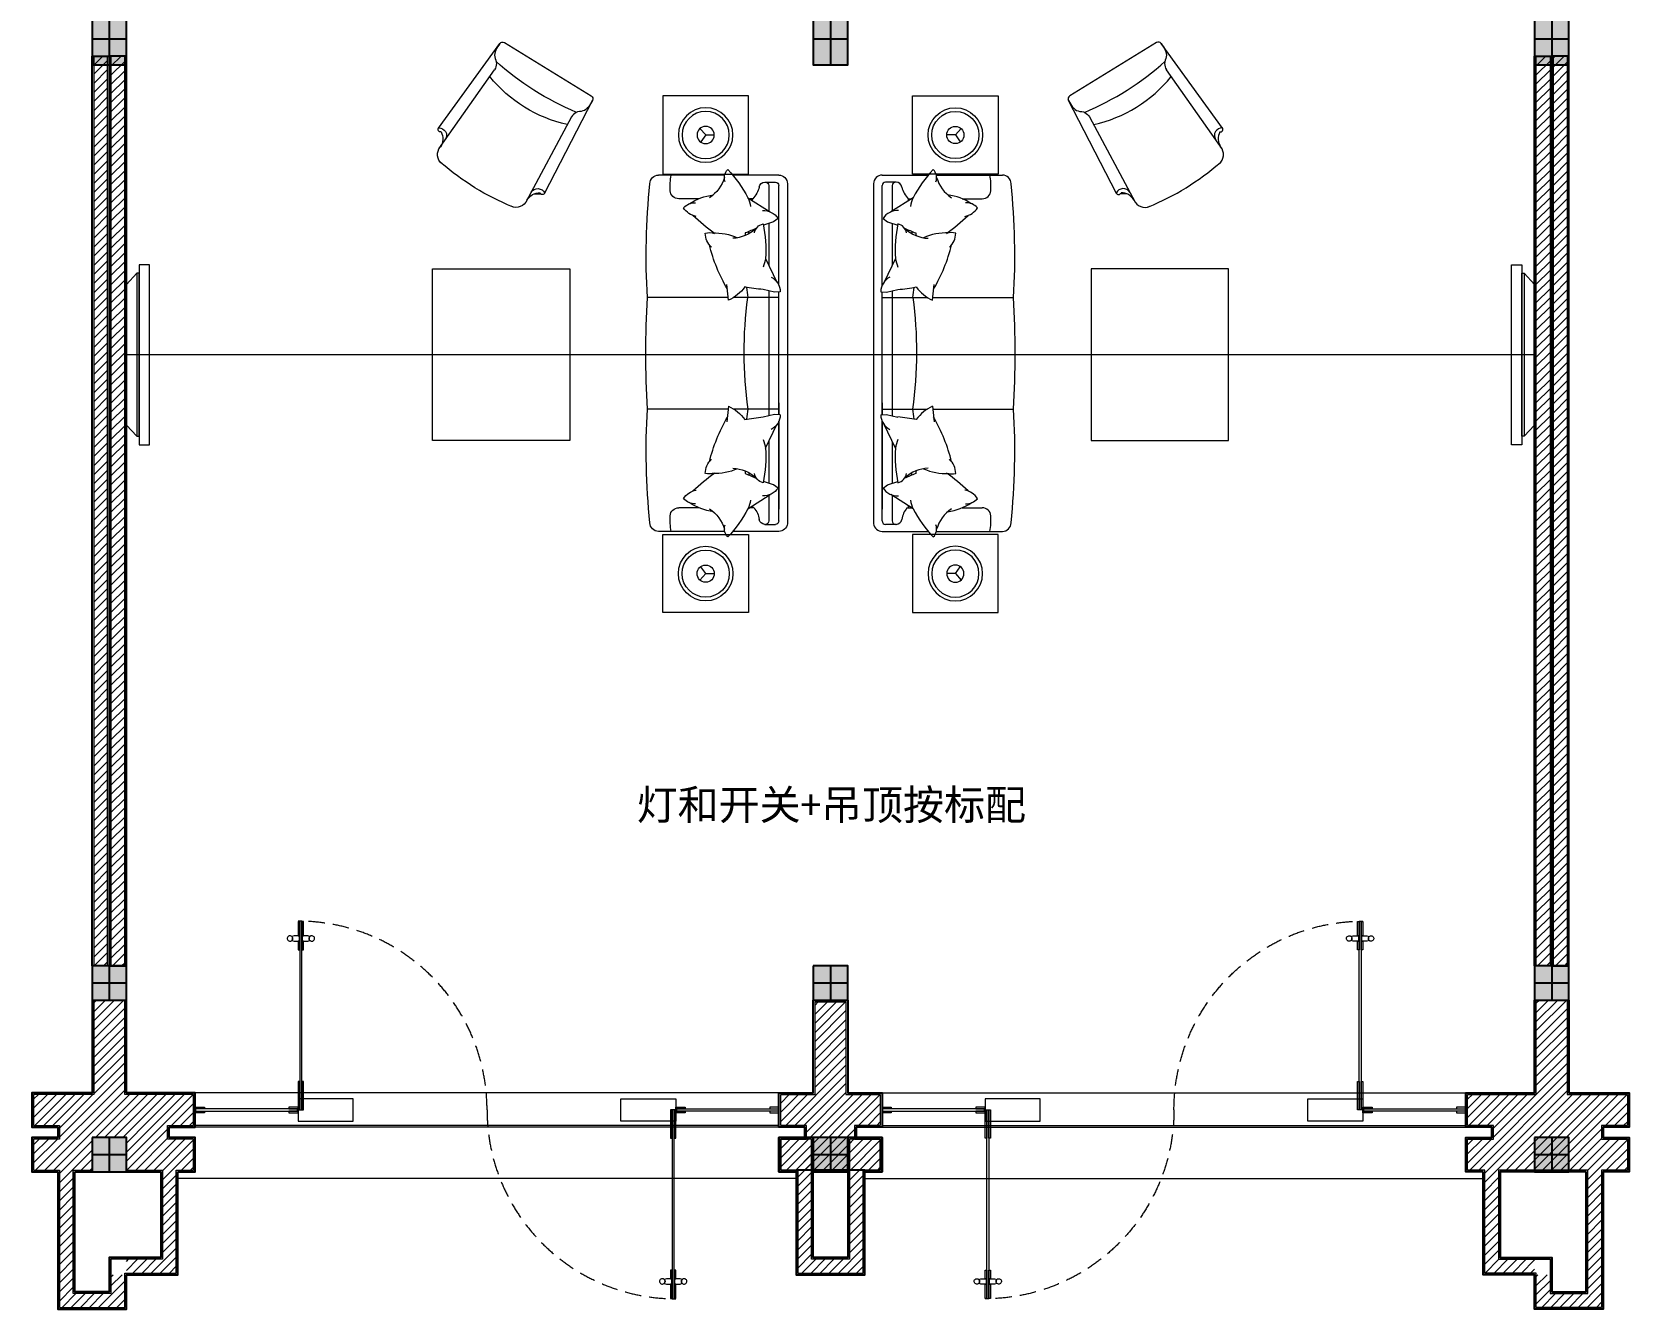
# Model space of a CAD drawing. Header units: inches. Extents: x -315689 to -186947, y -1261464 to -1173043.
# Drawn here: x -259002 to -249702, y -1226114 to -1218673 of the extents above; entities that cross this region are included whole.
import ezdxf

# ---------------------------------------------------------------- set-up
doc = ezdxf.new("R2010")
doc.units = ezdxf.units.IN
doc.header["$LTSCALE"] = 30
doc.header["$MEASUREMENT"] = 0
doc.linetypes.add('CENTER', pattern=[50.8, 31.75, -6.35, 6.35, -6.35])
doc.linetypes.add('HIDDEN', pattern=[9.525, 6.35, -3.175])
for name, color, linetype, lineweight in [('200mm Colum', 1, 'Continuous', 0), ('200mm Wall', 7, 'Continuous', 20), ('A-WALL', 7, 'Continuous', 0), ('A-WALL-4-20', 252, 'Continuous', 0), ('floor', 1, 'Continuous', 18), ('STAIR', 7, 'Continuous', 0), ('Symbol-Template', 251, 'Continuous', 0), ('TEXT2', 7, 'Continuous', 25)]:
    doc.layers.add(name, color=color, linetype=linetype, lineweight=lineweight)
doc.layers.add('WALL', color=3, linetype='Continuous')
doc.styles.add('Annotative', font='arial.ttf')
pattern_1 = [(45, (21612.12, 35685.453), (-26.5165043, 26.5165043), [])]
pattern_2 = [(45, (-312528.227, -764272.604), (-26.5165043, 26.5165043), [])]

# ---------------------------------------------------------------- blocks, each defined once
blk = doc.blocks.new('zhu1')
at = {"lineweight": 25}
blk.add_hatch(color=7, dxfattribs=at).paths.add_polyline_path([(703739, -104407), (703739, -104607), (703939, -104607), (703939, -104407)])
at = {"color": 7, "lineweight": 25}
for p, q in [((703839, -104407), (703839, -104607)), ((703739, -104507), (703939, -104507))]:
    blk.add_line(p, q, dxfattribs=at)
blk.add_lwpolyline([(703739, -104407), (703739, -104607), (703939, -104607), (703939, -104407), (703739, -104407)], dxfattribs=at)
blk = doc.blocks.new('zhu3')
at = {"lineweight": 25}
blk.add_hatch(color=6, dxfattribs=at).paths.add_polyline_path([(699851.8, -95439.6), (699851.8, -95739.6), (700051.8, -95739.6), (700051.8, -95439.6)])
at = {"color": 6, "lineweight": 25}
for p, q in [((699951.8, -95439.6), (699951.8, -95739.6)), ((699851.8, -95589.6), (700051.8, -95589.6))]:
    blk.add_line(p, q, dxfattribs=at)
blk.add_lwpolyline([(699851.8, -95439.6), (699851.8, -95739.6), (700051.8, -95739.6), (700051.8, -95439.6), (699851.8, -95439.6)], dxfattribs=at)
blk = doc.blocks.new('zhu2')
at = {"lineweight": 25}
blk.add_hatch(color=5, dxfattribs=at).paths.add_polyline_path([(704694, -104492), (704694, -104792), (704894, -104792), (704894, -104492)])
at = {"color": 5, "lineweight": 25}
for p, q in [((704794, -104492), (704794, -104792)), ((704694, -104642), (704894, -104642))]:
    blk.add_line(p, q, dxfattribs=at)
blk.add_lwpolyline([(704694, -104492), (704694, -104792), (704894, -104792), (704894, -104492), (704694, -104492)], dxfattribs=at)
blk = doc.blocks.new('jgzhuzjd')
at = {"color": 3, "lineweight": 25}
for name, p in [('zhu2', (-415512.5, 114503)), ('zhu2', (-415512.5, 110653)), ('zhu1', (-414557.5, 108918)), ('zhu1', (-414557.5, 105518)), ('zhu3', (-410670.3, 94800.6)), ('zhu1', (-414557.5, 98218)), ('zhu1', (-414557.5, 97218))]:
    blk.add_blockref(name, p, dxfattribs=at)
blk = doc.blocks.new('AR-Double-Glass-Doorr-220cm-Frameless_Flat-A')
at = {"color": 0}
for points in [[(-1098.4, 1098.4), (-1098.8, 1098.4), (-1098.9, 1098.3), (-1099.2, 1098.2), (-1099.3, 1098.1), (-1099.5, 1097.9), (-1099.7, 1097.8), (-1099.8, 1097.6), (-1099.9, 1097.3), (-1099.9, 1097.2), (-1100, 1096.8), (-1100, 1014.6), (-1092.1, 1014.6), (-1092.1, 1014.8), (-1090.5, 1014.8), (-1090.5, 1098.4)], [(-1090.5, 1100), (-1090.5, 0), (-1077.8, 0), (-1077.8, 165.1), (-1077.8, 1100)], [(-1077.8, 1098.4), (-1077.8, 1014.8), (-1068.3, 1014.8), (-1068.3, 1096.8), (-1068.3, 1097.2), (-1068.3, 1097.3), (-1068.5, 1097.6), (-1068.6, 1097.8), (-1068.7, 1097.9), (-1068.9, 1098.1), (-1069, 1098.2), (-1069.3, 1098.3), (-1069.4, 1098.4), (-1069.8, 1098.4)], [(-1140.9, 1013.2), (-1144.9, 1014.5), (-1149, 1014.7), (-1153.1, 1013.8), (-1156.7, 1011.9), (-1159.8, 1009.1), (-1162.1, 1005.7), (-1163.3, 1001.7), (-1163.5, 997.6), (-1162.7, 993.5), (-1160.8, 989.8), (-1158, 986.8), (-1154.5, 984.5), (-1150.5, 983.3), (-1146.4, 983.1), (-1142.4, 983.9), (-1138.7, 985.8), (-1135.6, 988.6), (-1135.5, 988.7), (-1135.6, 988.6), (-1135.8, 988.5), (-1135.9, 988.3), (-1136, 988.1), (-1136.2, 987.9), (-1136.3, 987.9), (-1136.5, 987.6), (-1123.8, 983), (-1092.1, 983), (-1092.1, 1014.6), (-1123.8, 1014.6), (-1136.4, 1010), (-1136.3, 1010), (-1136, 1009.6), (-1136, 1009.5), (-1135.2, 1008.7), (-1135.1, 1008.5), (-1135, 1008.4), (-1134.6, 1007.9), (-1134.7, 1007.9), (-1137.4, 1011)], [(-1135.3, 989), (-1134.5, 990.1), (-1134.4, 990.2), (-1134.3, 990.4), (-1134.3, 990.4), (-1133.9, 991), (-1133.4, 992)], [(-1134.2, 1007.2), (-1134.2, 1007.2), (-1134.3, 1007.3), (-1134.4, 1007.5), (-1134.6, 1007.7), (-1133.2, 1005.1)], [(-1133.3, 992.3), (-1133.1, 992.8), (-1132.9, 993.1), (-1132.9, 993.3), (-1132.7, 993.6), (-1132.4, 994.8), (-1132.4, 994.9), (-1132.4, 994.8), (-1132.4, 994.7), (-1132.7, 993.6), (-1132.9, 993.3), (-1132.9, 993.1), (-1133.1, 992.8), (-1133.3, 992.3), (-1133.3, 992.3), (-1133.3, 992.2), (-1133.3, 992.2), (-1133.4, 992.1), (-1133.4, 992.1), (-1133.4, 992), (-1133.3, 992.2), (-1133.3, 992.3)], [(-1132.7, 1004.1), (-1132.7, 1004), (-1132.1, 1001.9), (-1132, 1001.3), (-1131.9, 1000.7), (-1131.9, 1000.4), (-1131.9, 1000.2), (-1131.9, 1000.1), (-1131.9, 999.2), (-1131.9, 997.1), (-1132, 997), (-1132.1, 996), (-1132.1, 996.3), (-1131.9, 1000.2), (-1131.9, 1000.4), (-1132.7, 1004), (-1132.7, 1004.1), (-1132.7, 1004.1), (-1132.7, 1004.2), (-1132.8, 1004.3)], [(-1132.2, 995.7), (-1132.3, 995.3), (-1132.1, 996)], [(-1100, 983), (-1100, 934.9), (-1099.9, 934.5), (-1099.9, 934.4), (-1099.8, 934.1), (-1099.7, 934), (-1099.5, 933.8), (-1099.3, 933.6), (-1099.2, 933.5), (-1098.9, 933.4), (-1098.8, 933.4), (-1098.4, 933.3), (-1090.5, 933.3), (-1090.5, 983)], [(-1092.1, 1014.8), (-1092.1, 983), (-1090.5, 983), (-1090.5, 1014.8)], [(-1077.8, 1014.8), (-1077.8, 983), (-1076.2, 983), (-1076.2, 1014.8)], [(-1076.2, 983.1), (-1076.2, 983), (-1077.8, 983), (-1077.8, 933.3), (-1069.8, 933.3), (-1069.4, 933.4), (-1069.4, 933.4), (-1069, 933.5), (-1068.9, 933.6), (-1068.7, 933.8), (-1068.6, 934), (-1068.5, 934.1), (-1068.3, 934.4), (-1068.3, 934.5), (-1068.3, 934.9), (-1068.3, 983.1)], [(-1076.2, 1014.8), (-1076.2, 983.1), (-1044.4, 983.1), (-1031.8, 987.7), (-1031.9, 987.8), (-1032.2, 988.1), (-1032.2, 988.1), (-1032.3, 988.2), (-1033.2, 989.3), (-1033.3, 989.5), (-1033.5, 989.8), (-1033.6, 989.8), (-1033.7, 990), (-1033.9, 990.3), (-1034, 990.5), (-1034.1, 990.6), (-1034.4, 991.1), (-1034.7, 991.8), (-1035.2, 992.9), (-1035.3, 993.2), (-1035.5, 993.6), (-1035.6, 993.7), (-1036.1, 995.9), (-1036.2, 996.5), (-1036.2, 996.6), (-1036.3, 997.1), (-1036.3, 997.4), (-1036.4, 997.6), (-1036.4, 997.6), (-1036.3, 998.5), (-1036.3, 1000.6), (-1036.3, 1000.8), (-1036.2, 1001.7), (-1036.2, 1001.4), (-1036.3, 998.5), (-1036.4, 997.6), (-1036.3, 997.4), (-1035.6, 993.7), (-1035.5, 993.7), (-1035.5, 993.6), (-1035.5, 993.6), (-1035.5, 993.5), (-1035.5, 993.5), (-1035.2, 993), (-1035.2, 992.9), (-1034.8, 992.1), (-1033.6, 989.9), (-1033.5, 989.8), (-1033, 989.2), (-1030.8, 986.8), (-1027.3, 984.5), (-1023.4, 983.3), (-1019.2, 983.1), (-1015.2, 983.9), (-1011.5, 985.8), (-1008.4, 988.6), (-1006.2, 992.1), (-1004.9, 996), (-1004.7, 1000.2), (-1005.6, 1004.2), (-1007.5, 1007.9), (-1010.3, 1011), (-1013.8, 1013.2), (-1017.7, 1014.5), (-1021.8, 1014.7), (-1025.9, 1013.8), (-1029.6, 1011.9), (-1031.7, 1010.1), (-1031.8, 1010.1), (-1031.9, 1010), (-1032, 1009.9), (-1032, 1009.8), (-1032.1, 1009.8), (-1032.1, 1009.8), (-1032.1, 1009.7), (-1032.2, 1009.7), (-1032.2, 1009.6), (-1032.4, 1009.4), (-1032.5, 1009.3), (-1032.5, 1009.3), (-1032.4, 1009.4), (-1032.4, 1009.4), (-1032.4, 1009.4), (-1032, 1009.8), (-1032, 1009.9), (-1032, 1009.9), (-1031.7, 1010.1), (-1044.4, 1014.8)], [(-1017.7, 1014.5), (-1021.8, 1014.7), (-1025.9, 1013.8), (-1029.6, 1011.9), (-1031.7, 1010.1), (-1031.8, 1010.1), (-1031.9, 1010), (-1032, 1009.9), (-1032, 1009.8), (-1032.1, 1009.8), (-1032.1, 1009.8), (-1032.1, 1009.7), (-1032.2, 1009.7), (-1032.2, 1009.6), (-1032.4, 1009.4), (-1032.5, 1009.3), (-1032.5, 1009.3), (-1032.5, 1009.2), (-1032.5, 1009.3), (-1032.5, 1009.3), (-1032.6, 1009.2), (-1032.7, 1009.1), (-1032.9, 1008.7), (-1034.8, 1005.8), (-1034.9, 1005.7), (-1035, 1005.3), (-1036.1, 1002), (-1036.1, 1001.8), (-1036.2, 1001.7), (-1036.2, 1001.4), (-1036.3, 998.5), (-1036.4, 997.6), (-1036.3, 997.4), (-1035.6, 993.7), (-1035.5, 993.7), (-1035.5, 993.6), (-1035.5, 993.6), (-1035.5, 993.5), (-1035.5, 993.5), (-1035.2, 993), (-1035.2, 992.9), (-1034.8, 992.1), (-1033.6, 989.9), (-1033.5, 989.8), (-1033, 989.2), (-1030.8, 986.8), (-1027.3, 984.5), (-1023.4, 983.3), (-1019.2, 983.1), (-1015.2, 983.9), (-1011.5, 985.8), (-1008.4, 988.6), (-1006.2, 992.1), (-1004.9, 996), (-1004.7, 1000.2), (-1005.6, 1004.2), (-1007.5, 1007.9), (-1010.3, 1011), (-1013.8, 1013.2)], [(-1035.9, 1002.9), (-1035.9, 1002.9), (-1035.9, 1003)], [(-1035.9, 1002.7), (-1035.9, 1002.7), (-1035.9, 1002.8)], [(-1035, 1005.4), (-1035, 1005.5), (-1035, 1005.5)], [(-1034.8, 1005.8), (-1034.9, 1005.7), (-1034.9, 1005.6), (-1034.9, 1005.6)], [(-1032.9, 1008.7), (-1032.7, 1009.1), (-1033.3, 1008.3), (-1033.5, 1008.1), (-1033.8, 1007.6), (-1033.9, 1007.5), (-1034.8, 1005.8)], [(-1032.6, 1009.2), (-1032.5, 1009.3), (-1032.6, 1009.2), (-1032.6, 1009.2)], [(-1100, 165.1), (-1100, 0), (-1090.5, 0), (-1090.5, 165.1)], [(-1077.8, 165.1), (-1077.8, 0), (-1068.3, 0), (-1068.3, 165.1)], [(-1700, 15.9), (-1646, 15.9), (-1646, 6.3), (-1695.2, 6.3), (-1696.8, 4.8), (-1696.8, -4.8), (-1695.2, -6.4), (-1646, -6.4), (-1646, -15.9), (-1700, -15.9), (-1700, -6.4), (-1700, 6.3)], [(-1103.2, 4.8), (-1104.8, 6.3), (-1695.2, 6.3), (-1696.8, 4.8), (-1696.8, -4.8), (-1695.2, -6.4), (-1104.8, -6.4), (-1103.2, -4.8)], [(-1100, 15.9), (-1154, 15.9), (-1154, 6.3), (-1104.8, 6.3), (-1103.2, 4.8), (-1103.2, -4.8), (-1104.8, -6.4), (-1154, -6.4), (-1154, -15.9), (-1100, -15.9), (-1100, -6.4), (-1100, 6.3)], [(1077.8, -165.1), (1077.8, 0), (1068.2, 0), (1068.2, -165.1)], [(1090.5, -1100), (1090.5, 0), (1077.8, 0), (1077.8, -165.1), (1077.8, -1100)], [(1100, -165.1), (1100, 0), (1090.5, 0), (1090.5, -165.1)], [(1100, 15.9), (1154, 15.9), (1154, 6.3), (1104.8, 6.3), (1103.2, 4.8), (1103.2, -4.8), (1104.8, -6.4), (1154, -6.4), (1154, -15.9), (1100, -15.9), (1100, -6.4), (1100, 6.3)], [(1103.2, 4.8), (1104.8, 6.3), (1695.2, 6.3), (1696.8, 4.8), (1696.8, -4.8), (1695.2, -6.4), (1104.8, -6.4), (1103.2, -4.8)], [(1700, 15.9), (1646, 15.9), (1646, 6.3), (1695.2, 6.3), (1696.8, 4.8), (1696.8, -4.8), (1695.2, -6.4), (1646, -6.4), (1646, -15.9), (1700, -15.9), (1700, -6.4), (1700, 6.3)], [(1017.7, -1014.5), (1021.8, -1014.7), (1025.9, -1013.8), (1029.6, -1011.9), (1031.7, -1010.1), (1031.8, -1010.1), (1031.9, -1010), (1032, -1009.9), (1032, -1009.8), (1032.1, -1009.8), (1032.1, -1009.8), (1032.1, -1009.7), (1032.2, -1009.7), (1032.2, -1009.6), (1032.4, -1009.4), (1032.5, -1009.3), (1032.5, -1009.3), (1032.5, -1009.2), (1032.5, -1009.3), (1032.5, -1009.3), (1032.6, -1009.2), (1032.7, -1009.1), (1032.9, -1008.7), (1034.8, -1005.8), (1034.9, -1005.7), (1035, -1005.3), (1036.1, -1002), (1036.1, -1001.8), (1036.2, -1001.7), (1036.2, -1001.4), (1036.3, -998.5), (1036.4, -997.6), (1036.3, -997.4), (1035.6, -993.7), (1035.5, -993.7), (1035.5, -993.6), (1035.5, -993.6), (1035.5, -993.5), (1035.5, -993.5), (1035.2, -993), (1035.2, -992.9), (1034.8, -992.1), (1033.6, -989.9), (1033.5, -989.8), (1033, -989.2), (1030.8, -986.8), (1027.3, -984.5), (1023.4, -983.3), (1019.2, -983.1), (1015.2, -983.9), (1011.5, -985.8), (1008.4, -988.6), (1006.2, -992.1), (1004.9, -996), (1004.7, -1000.2), (1005.6, -1004.2), (1007.5, -1007.9), (1010.3, -1011), (1013.8, -1013.2)], [(1076.2, -1014.8), (1076.2, -983.1), (1044.4, -983.1), (1031.8, -987.7), (1031.9, -987.8), (1032.2, -988.1), (1032.2, -988.1), (1032.3, -988.2), (1033.2, -989.3), (1033.3, -989.5), (1033.5, -989.8), (1033.6, -989.8), (1033.7, -990), (1033.9, -990.3), (1034, -990.5), (1034.1, -990.6), (1034.4, -991.1), (1034.7, -991.8), (1035.2, -992.9), (1035.3, -993.2), (1035.5, -993.6), (1035.6, -993.7), (1036.1, -995.9), (1036.2, -996.5), (1036.2, -996.6), (1036.3, -997.1), (1036.3, -997.4), (1036.4, -997.6), (1036.4, -997.6), (1036.3, -998.5), (1036.3, -1000.6), (1036.3, -1000.8), (1036.2, -1001.7), (1036.2, -1001.4), (1036.3, -998.5), (1036.4, -997.6), (1036.3, -997.4), (1035.6, -993.7), (1035.5, -993.7), (1035.5, -993.6), (1035.5, -993.6), (1035.5, -993.5), (1035.5, -993.5), (1035.2, -993), (1035.2, -992.9), (1034.8, -992.1), (1033.6, -989.9), (1033.5, -989.8), (1033, -989.2), (1030.8, -986.8), (1027.3, -984.5), (1023.4, -983.3), (1019.2, -983.1), (1015.2, -983.9), (1011.5, -985.8), (1008.4, -988.6), (1006.2, -992.1), (1004.9, -996), (1004.7, -1000.2), (1005.6, -1004.2), (1007.5, -1007.9), (1010.3, -1011), (1013.8, -1013.2), (1017.7, -1014.5), (1021.8, -1014.7), (1025.9, -1013.8), (1029.6, -1011.9), (1031.7, -1010.1), (1031.8, -1010.1), (1031.9, -1010), (1032, -1009.9), (1032, -1009.8), (1032.1, -1009.8), (1032.1, -1009.8), (1032.1, -1009.7), (1032.2, -1009.7), (1032.2, -1009.6), (1032.4, -1009.4), (1032.5, -1009.3), (1032.5, -1009.3), (1032.4, -1009.4), (1032.4, -1009.4), (1032.4, -1009.4), (1032, -1009.8), (1032, -1009.9), (1032, -1009.9), (1031.7, -1010.1), (1044.4, -1014.8)], [(1032.6, -1009.2), (1032.5, -1009.3), (1032.6, -1009.2), (1032.6, -1009.2)], [(1032.9, -1008.7), (1032.7, -1009.1), (1033.3, -1008.3), (1033.5, -1008.1), (1033.8, -1007.6), (1033.9, -1007.5), (1034.8, -1005.8)], [(1034.8, -1005.8), (1034.9, -1005.7), (1034.9, -1005.6), (1034.9, -1005.6)], [(1035, -1005.4), (1035, -1005.5), (1035, -1005.5)], [(1035.9, -1002.7), (1035.9, -1002.7), (1035.9, -1002.8)], [(1035.9, -1002.9), (1035.9, -1002.9), (1035.9, -1003)], [(1076.2, -983.1), (1076.2, -983), (1077.8, -983), (1077.8, -933.3), (1069.8, -933.3), (1069.4, -933.4), (1069.4, -933.4), (1069, -933.5), (1068.9, -933.6), (1068.7, -933.8), (1068.6, -934), (1068.5, -934.1), (1068.3, -934.4), (1068.3, -934.5), (1068.2, -934.9), (1068.2, -983.1)], [(1077.8, -1098.4), (1077.8, -1014.8), (1068.2, -1014.8), (1068.2, -1096.8), (1068.3, -1097.2), (1068.3, -1097.3), (1068.5, -1097.6), (1068.6, -1097.8), (1068.7, -1097.9), (1068.9, -1098.1), (1069, -1098.2), (1069.3, -1098.3), (1069.4, -1098.4), (1069.8, -1098.4)], [(1077.8, -1014.8), (1077.8, -983), (1076.2, -983), (1076.2, -1014.8)], [(1100, -983), (1100, -934.9), (1099.9, -934.5), (1099.9, -934.4), (1099.8, -934.1), (1099.7, -934), (1099.5, -933.8), (1099.3, -933.6), (1099.2, -933.5), (1098.9, -933.4), (1098.8, -933.4), (1098.4, -933.3), (1090.5, -933.3), (1090.5, -983)], [(1092.1, -1014.8), (1092.1, -983), (1090.5, -983), (1090.5, -1014.8)], [(1098.4, -1098.4), (1098.8, -1098.4), (1098.9, -1098.3), (1099.2, -1098.2), (1099.3, -1098.1), (1099.5, -1097.9), (1099.7, -1097.8), (1099.8, -1097.6), (1099.9, -1097.3), (1099.9, -1097.2), (1100, -1096.8), (1100, -1014.6), (1092.1, -1014.6), (1092.1, -1014.8), (1090.5, -1014.8), (1090.5, -1098.4)], [(1140.9, -1013.2), (1144.9, -1014.5), (1149, -1014.7), (1153.1, -1013.8), (1156.7, -1011.9), (1159.8, -1009.1), (1162.1, -1005.7), (1163.3, -1001.7), (1163.5, -997.6), (1162.7, -993.5), (1160.8, -989.8), (1158, -986.8), (1154.5, -984.5), (1150.5, -983.3), (1146.4, -983.1), (1142.4, -983.9), (1138.7, -985.8), (1135.6, -988.6), (1135.5, -988.7), (1135.6, -988.6), (1135.8, -988.5), (1135.9, -988.3), (1136, -988.1), (1136.2, -987.9), (1136.3, -987.9), (1136.5, -987.6), (1123.8, -983), (1092.1, -983), (1092.1, -1014.6), (1123.8, -1014.6), (1136.4, -1010), (1136.3, -1010), (1136, -1009.6), (1136, -1009.5), (1135.2, -1008.7), (1135.1, -1008.5), (1135, -1008.4), (1134.6, -1007.9), (1134.7, -1007.9), (1137.4, -1011)], [(1132.7, -1004.1), (1132.7, -1004), (1132.1, -1001.9), (1132, -1001.3), (1131.9, -1000.7), (1131.9, -1000.4), (1131.9, -1000.2), (1131.9, -1000.1), (1131.9, -999.2), (1131.9, -997.1), (1132, -997), (1132.1, -996), (1132.1, -996.3), (1131.9, -1000.2), (1131.9, -1000.4), (1132.7, -1004), (1132.7, -1004.1), (1132.7, -1004.1), (1132.7, -1004.2), (1132.8, -1004.3)], [(1132.2, -995.7), (1132.3, -995.3), (1132.1, -996)], [(1133.3, -992.3), (1133.1, -992.8), (1132.9, -993.1), (1132.9, -993.3), (1132.7, -993.6), (1132.4, -994.8), (1132.4, -994.9), (1132.4, -994.8), (1132.4, -994.7), (1132.7, -993.6), (1132.9, -993.3), (1132.9, -993.1), (1133.1, -992.8), (1133.3, -992.3), (1133.3, -992.3), (1133.3, -992.2), (1133.3, -992.2), (1133.4, -992.1), (1133.4, -992.1), (1133.4, -992), (1133.3, -992.2), (1133.3, -992.3)], [(1134.2, -1007.2), (1134.2, -1007.2), (1134.3, -1007.3), (1134.4, -1007.5), (1134.6, -1007.7), (1133.2, -1005.1)], [(1135.3, -989), (1134.5, -990.1), (1134.4, -990.2), (1134.3, -990.4), (1134.3, -990.4), (1133.9, -991), (1133.4, -992)]]:
    blk.add_lwpolyline(points, close=True, dxfattribs=at)
for points in [[(-1100, 65), (-1100, -65), (-780, -65), (-780, 65)], [(1100, 65), (1100, -65), (780, -65), (780, 65)]]:
    blk.add_lwpolyline(points, close=True)
at = {"color": 0, "linetype": 'HIDDEN', "ltscale": 0.5}
for centre, start, end in [((-1100, 0), 0, 90), ((1100, 0), 180, 270)]:
    blk.add_arc(centre, 1100, start, end, dxfattribs=at)
blk = doc.blocks.new('200mm Column')
blk.add_point((0, 0))
at = {"color": 1, "linetype": 'ByBlock'}
blk.add_wipeout([(100, -100), (-100, -100), (-100, 100), (100, 100)], dxfattribs=at)
blk = doc.blocks.new('AR-TV_Flat-A')
for points in [[(-50, 410), (10, 475), (10, -475), (-50, -410)], [(10, -475), (25, -475), (25, 475), (10, 475)], [(25, -525), (85, -525), (85, 525), (25, 525)]]:
    blk.add_lwpolyline(points, close=True)
blk = doc.blocks.new('SBED-5')
at = {"color": 0}
for q in [(-0.041, 0.037), (0.044, 0.032), (0, -0.055)]:
    blk.add_line((0, 0), q, dxfattribs=at)
blk.add_lwpolyline([(-0.25, 0.275), (0.25, 0.275), (0.25, -0.275), (-0.25, -0.275)], close=True, dxfattribs=at)
for radius in [0.175, 0.151, 0.055]:
    blk.add_circle((0, 0), radius, dxfattribs=at)
blk = doc.blocks.new('SOFA3')
at = {"color": 0}
for p, q in [((2078.1, 880.7), (96.9, 880.7)), ((731.8, 839.2), (734.2, 806.2)), ((731.8, 839.2), (734.2, 806.2)), ((1448.6, 839.2), (1446.2, 806.2)), ((1448.6, 839.2), (1446.2, 806.2)), ((2078.1, 880.7), (2078.1, 880.7)), ((52.3, 830.7), (52.3, 562.5)), ((92.7, 748.8), (92.7, 811.3)), ((112.9, 830.7), (694.2, 830.7)), ((263.5, 771.9), (113.7, 771.9)), ((694.2, 830.7), (182.3, 830.7)), ((183.8, 651.2), (266.5, 780.3)), ((183.8, 651.2), (266.5, 780.3)), ((304.4, 826.2), (323.7, 799.3)), ((304.4, 826.2), (323.7, 799.3)), ((323.7, 799.3), (343.6, 740.8)), ((323.7, 799.3), (343.6, 740.8)), ((575.7, 771.9), (333, 771.9)), ((537.3, 753.5), (675.5, 820)), ((537.3, 753.5), (675.5, 820)), ((734.2, 806.2), (718.8, 739.2)), ((734.2, 806.2), (718.8, 739.2)), ((1454.1, 771.9), (726.4, 771.9)), ((732.5, 830.7), (1448, 830.7)), ((802.3, 830.7), (732.5, 830.7)), ((765.2, 830.7), (765.2, 567.6)), ((1415.2, 830.7), (1415.2, 567.6)), ((1446.2, 806.2), (1461.6, 739.2)), ((1446.2, 806.2), (1461.6, 739.2)), ((1486.2, 830.7), (2067.6, 830.7)), ((1643.1, 753.5), (1504.9, 820)), ((1643.1, 753.5), (1504.9, 820)), ((1847.4, 771.9), (1604.7, 771.9)), ((1856.7, 799.3), (1836.9, 740.8)), ((1856.7, 799.3), (1836.9, 740.8)), ((1876, 826.2), (1856.7, 799.3)), ((1876, 826.2), (1856.7, 799.3)), ((1996.7, 651.2), (1913.9, 780.3)), ((1996.7, 651.2), (1913.9, 780.3)), ((2066.8, 771.9), (1916.9, 771.9)), ((2087.8, 748.8), (2087.8, 811.3)), ((2128.1, 830.7), (2128.1, 562.5)), ((2128.1, 830.7), (2128.1, 562.5)), ((52.3, 686.6), (52.3, 633.5)), ((190.2, 686.6), (190.2, 661.2)), ((1990.2, 679), (1990.2, 661.2)), ((2128.1, 622.8), (2128.1, 562.5)), ((52.3, 515.7), (52.3, 265.9)), ((781.6, 538.1), (690.5, 528.3)), ((781.6, 538.1), (690.5, 528.3)), ((765.2, 536.3), (765.2, 65.6)), ((1398.9, 538.1), (1489.9, 528.3)), ((1398.9, 538.1), (1489.9, 528.3)), ((1415.2, 536.3), (1415.2, 65.6)), ((2128.1, 515.7), (2128.1, 130.7)), ((52.3, 464.8), (52.3, 130.7)), ((190.2, 365), (190.2, 248.2)), ((1990.2, 365), (1990.2, 248.2))]:
    blk.add_line(p, q, dxfattribs=at)
for centre, radius, start, end in [((103, 830.5), 50.6, 96.82886, 179.71316), ((734.6, 738.7), 100.5, 91.5764, 151.74289), ((734.6, 738.7), 100.5, 91.5764, 151.74289), ((1445.8, 738.7), 100.5, 28.25711, 88.4236), ((1445.8, 738.7), 100.5, 28.25711, 88.4236), ((2078.1, 830.7), 50, 359.99993, 449.99993), ((113.3, 810.1), 20.6, 88.89307, 176.66151), ((113.3, 751.3), 20.6, 88.89307, 176.66151), ((127.8, 752.2), 35.3, 185.39436, 260.19824), ((359.4, 742.1), 100.5, 123.21908, 183.38557), ((359.4, 742.1), 100.5, 123.21908, 183.38557), ((488.7, 11.8), 743.3, 86.24487, 101.84223), ((488.7, 11.8), 743.3, 86.24487, 101.84223), ((496, 500.3), 256.5, 68.93281, 80.72119), ((496, 500.3), 256.5, 68.93281, 80.72119), ((1684.5, 500.3), 256.5, 99.27881, 111.06719), ((1684.5, 500.3), 256.5, 99.27881, 111.06719), ((1691.8, 11.8), 743.3, 78.15777, 93.75513), ((1691.8, 11.8), 743.3, 78.15777, 93.75513), ((1821, 742.1), 100.5, 356.61443, 416.78092), ((1821, 742.1), 100.5, 356.61443, 416.78092), ((2052.6, 752.2), 35.3, 279.80176, 354.60564), ((2067.1, 810.1), 20.6, 3.33849, 91.10693), ((2067.1, 751.3), 20.6, 3.33849, 91.10693), ((531.4, -5.8), 743.3, 117.88754, 133.48491), ((531.4, -5.8), 743.3, 117.88754, 133.48491), ((93.4, 563.1), 156.9, 51.89832, 79.56679), ((281.4, 413.9), 256.5, 100.57548, 112.36387), ((281.4, 413.9), 256.5, 100.57548, 112.36387), ((452.3, 2189.1), 1532.1, 260.14889, 260.55032), ((401.6, 755.2), 67.4, 193.71923, 259.13139), ((401.6, 755.2), 67.4, 193.71923, 259.13139), ((-660, 235), 1122.9, 20.90088, 24.5217), ((-660, 235), 1122.9, 20.90088, 24.5217), ((200.9, 552.1), 220, 2.95542, 41.72493), ((200.9, 552.1), 220, 2.95542, 41.72493), ((452.3, 2189.1), 1532.1, 267.2879, 267.80673), ((-399.3, 841.8), 1122.9, 349.25821, 354.75898), ((-399.3, 841.8), 1122.9, 349.25821, 354.75898), ((433, 3061), 2431.7, 276.44754, 277.85203), ((1097.4, 3061), 2431.7, 262.14797, 277.50897), ((1747.4, 3061), 2431.7, 262.14797, 263.55246), ((2579.8, 841.8), 1122.9, 185.24102, 190.74179), ((2579.8, 841.8), 1122.9, 185.24102, 190.74179), ((1979.6, 552.1), 220, 138.27507, 177.04458), ((1979.6, 552.1), 220, 138.27507, 177.04458), ((1728.1, 2075.9), 1421.4, 272.31239, 272.88529), ((2840.4, 235), 1122.9, 155.4783, 159.09912), ((2840.4, 235), 1122.9, 155.4783, 159.09912), ((1778.9, 755.2), 67.4, 280.86861, 346.28077), ((1778.9, 755.2), 67.4, 280.86861, 346.28077), ((1899.1, 413.9), 256.5, 67.63613, 79.42452), ((1899.1, 413.9), 256.5, 67.63613, 79.42452), ((1728.1, 2075.9), 1421.4, 280.20977, 280.62646), ((2103.1, 558.3), 165.2, 105.62039, 133.10769), ((1649, -5.8), 743.3, 46.51509, 62.11246), ((1649, -5.8), 743.3, 46.51509, 62.11246), ((722, 455.2), 333.3, 156.01579, 181.9977), ((722, 455.2), 333.3, 156.01579, 181.9977), ((369.5, 389.8), 246.5, 81.66333, 85.46198), ((369.5, 389.8), 246.5, 81.66333, 85.46198), ((558.3, 433.5), 246.5, 25.09726, 53.81931), ((558.3, 433.5), 246.5, 25.09726, 53.81931), ((1622.1, 433.5), 246.5, 126.18069, 154.90274), ((1622.1, 433.5), 246.5, 126.18069, 154.90274), ((1458.5, 455.2), 333.3, 358.0023, 383.98421), ((1458.5, 455.2), 333.3, 358.0023, 383.98421), ((1811, 389.8), 246.5, 94.53802, 98.33667), ((1811, 389.8), 246.5, 94.53802, 98.33667), ((67.3, 581.4), 67.4, 225.3619, 290.77407), ((67.3, 581.4), 67.4, 225.3619, 290.77407), ((2.9, 303.2), 220, 34.5981, 73.3676), ((2.9, 303.2), 220, 34.5981, 73.3676), ((209.4, 1414.5), 1018.9, 284.12199, 299.90326), ((209.4, 1414.5), 1018.9, 284.12199, 299.90326), ((1971, 1414.5), 1018.9, 240.09674, 255.87801), ((1971, 1414.5), 1018.9, 240.09674, 255.87801), ((2177.5, 303.2), 220, 106.6324, 145.4019), ((2177.5, 303.2), 220, 106.6324, 145.4019), ((2113.2, 581.4), 67.4, 249.22593, 314.6381), ((2113.2, 581.4), 67.4, 249.22593, 314.6381), ((497.4, 494.1), 333.3, 187.65846, 213.64038), ((497.4, 494.1), 333.3, 187.65846, 213.64038), ((-442.2, 1041.8), 1018.9, 315.76466, 324.9178), ((-442.2, 1041.8), 1018.9, 315.76466, 324.9178), ((482.1, 427.3), 95, 162.255, 194.79365), ((482.1, 427.3), 95, 162.255, 194.79365), ((389.8, 514.5), 111.5, 270.2369, 317.85963), ((389.8, 514.5), 111.5, 270.2369, 317.85963), ((1790.6, 514.5), 111.5, 222.14037, 269.7631), ((1790.6, 514.5), 111.5, 222.14037, 269.7631), ((2622.6, 1041.8), 1018.9, 215.0822, 224.23534), ((2622.6, 1041.8), 1018.9, 215.0822, 224.23534), ((1698.4, 427.3), 95, 345.20635, 377.745), ((1698.4, 427.3), 95, 345.20635, 377.745), ((1683, 494.1), 333.3, 326.35962, 352.34154), ((1683, 494.1), 333.3, 326.35962, 352.34154), ((307.9, 344.5), 95, 179.25058, 226.43632), ((307.9, 344.5), 95, 179.25058, 226.43632), ((183.5, 370.3), 111.5, 301.87958, 349.5023), ((183.5, 370.3), 111.5, 301.87958, 349.5023), ((1996.9, 370.3), 111.5, 190.4977, 238.12042), ((1996.9, 370.3), 111.5, 190.4977, 238.12042), ((1872.6, 344.5), 95, 313.56368, 360.74942), ((1872.6, 344.5), 95, 313.56368, 360.74942), ((121.3, 570.1), 372.5, 259.33463, 273.36631), ((140.2, 248.2), 50, 273.36631, 360.00007), ((2040.2, 248.2), 50, 179.99993, 266.63369), ((2059.2, 570.1), 372.5, 266.63369, 280.66537), ((102.4, 130.7), 50, 180.00007, 270.00007), ((2078.1, 130.7), 50, 269.99993, 359.99993), ((527.3, 4179.6), 4120.8, 264.08087, 273.30975), ((1090.2, 5853), 5796.5, 266.78584, 273.21416), ((1653.1, 4179.6), 4120.8, 266.69025, 275.91913)]:
    blk.add_arc(centre, radius, start, end, dxfattribs=at)
blk = doc.blocks.new('AR-Sofa-Living-Area_Flat-A')
at = {"color": 0}
for p, q in [((1334.9, 1045), (1334.9, 1047.7)), ((1484.9, 716.5), (1484.9, 718.8)), ((1484.9, -736.3), (1484.9, -734.1)), ((409, -1385.7), (143.6, -888.3)), ((190.6, -936.9), (231.3, -936.9)), ((253.2, -940.4), (533.5, -1485.2)), ((-361.9, -1199.3), (-37.5, -1660.4)), ((-364.8, -1320.6), (-7, -1813.3)), ((19.7, -1818.6), (524.7, -1507.9))]:
    blk.add_line(p, q, dxfattribs=at)
blk.add_lwpolyline([(400, -500), (400, 500), (-400, 500), (-400, -500)], close=True, dxfattribs=at)
for centre, radius, start, end in [((641.5, -2263.8), 1515, 112.3292, 130.87779), ((87.8, -926.1), 67.4, 22.00767, 115.99711), ((226, -856.7), 87.6, 210.2471, 270.34009), ((213.4, -922.9), 45.1, 212.17147, 334.73147), ((240.7, -948.1), 14.7, 23.92687, 165.05822), ((-303, -1166.6), 67.4, 127.20988, 221.19932), ((-352.2, -1313), 14.7, 78.14877, 219.28012), ((-362.4, -1277.2), 45.1, 268.47552, 31.03552), ((-427.2, -1258.6), 87.6, 332.8669, 32.95989), ((562.7, -2128.4), 807.5, 102.71543, 141.05539), ((1087.5, -2958.8), 1676.9, 112.74957, 131.85195), ((514.3, -1490.8), 20, 301.6035, 26.74163), ((8.9, -1801.8), 20, 216.46536, 301.6035)]:
    blk.add_arc(centre, radius, start, end, dxfattribs=at)
for points in [[(532.1, -1481.8), (517.9, -1453.6), (494.4, -1416.1), (434.2, -1416.9), (417.2, -1395.8), (409, -1385.7)], [(-7.2, -1813.7), (-26, -1788.2), (-48.8, -1750.4), (-21, -1697), (-32.1, -1672.3), (-37.5, -1660.4)]]:
    blk.add_open_spline(points, degree=3, knots=[0.0163673, 0.0163673, 0.0163673, 0.0163673, 0.1014471, 0.1416822, 0.1790257, 0.1790257, 0.1790257, 0.1790257], dxfattribs=at)
at = {"color": 0, "yscale": 909.0910000014119, "zscale": 909.0910000014119}
for p, xscale, rotation in [((1191.2, 1275), -909.0910000014119, 90), ((1191.2, -1280.4), 909.0910000014119, 90.00000000000001)]:
    blk.add_blockref('SBED-5', p, dxfattribs=dict(at, xscale=xscale, rotation=rotation))
at = {"color": 0, "rotation": 270}
blk.add_blockref('SOFA3', (786.2, 1081.5), dxfattribs=at)
blk = doc.blocks.new('GL')
at = {"layer": 'A-WALL-4-20'}
h = blk.add_hatch(dxfattribs=at)
h.set_pattern_fill('ANSI31', color=253, scale=300)
h.set_pattern_definition(pattern_1)
h.paths.add_polyline_path([(-250161.9, -1194387.9), (-250241.9, -1194387.9), (-250241.9, -1189087.9), (-250161.9, -1189087.9)])
h = blk.add_hatch(dxfattribs=at)
h.set_pattern_fill('ANSI31', color=253, scale=300)
h.set_pattern_definition(pattern_1)
h.paths.add_polyline_path([(-250061.9, -1194387.9), (-250141.9, -1194387.9), (-250141.9, -1189087.9), (-250061.9, -1189087.9)])
h = blk.add_hatch(dxfattribs=at)
h.set_pattern_fill('ANSI31', color=253, scale=300)
h.set_pattern_definition(pattern_2)
h.paths.add_polyline_path([(-258211.9, -1195317.9), (-258061.9, -1195317.9), (-258061.9, -1195137.9), (-258461.9, -1195137.9), (-258461.9, -1194587.9), (-258641.9, -1194587.9), (-258641.9, -1195137.9), (-258991.9, -1195137.9), (-258991.9, -1195317.9), (-258841.9, -1195317.9), (-258841.9, -1195397.9), (-258991.9, -1195397.9), (-258991.9, -1195577.9), (-258841.9, -1195577.9), (-258841.9, -1196377.9), (-258461.9, -1196377.9), (-258461.9, -1196187.9), (-258541.9, -1196187.9), (-258541.9, -1196297.9), (-258761.9, -1196297.9), (-258761.9, -1195577.9), (-258241.9, -1195577.9), (-258241.9, -1196097.9), (-258451.9, -1196097.9), (-258451.9, -1196177.9), (-258161.9, -1196177.9), (-258161.9, -1195577.9), (-258061.9, -1195577.9), (-258061.9, -1195397.9), (-258211.9, -1195397.9)])
h = blk.add_hatch(dxfattribs=at)
h.set_pattern_fill('ANSI31', color=253, scale=300)
h.set_pattern_definition(pattern_1)
h.paths.add_polyline_path([(-254541.9, -1195577.9), (-254641.9, -1195577.9), (-254641.9, -1195397.9), (-254491.9, -1195397.9), (-254491.9, -1195317.9), (-254641.9, -1195317.9), (-254641.9, -1195137.9), (-254441.9, -1195137.9), (-254441.9, -1194597.9), (-254261.9, -1194597.9), (-254261.9, -1195137.9), (-254061.9, -1195137.9), (-254061.9, -1195317.9), (-254211.9, -1195317.9), (-254211.9, -1195397.9), (-254061.9, -1195397.9), (-254061.9, -1195577.9), (-254161.9, -1195577.9)])
h.paths.add_polyline_path([(-254251.9, -1195577.9), (-254451.9, -1195577.9)])
h = blk.add_hatch(dxfattribs=at)
h.set_pattern_fill('ANSI31', color=253, scale=300)
h.set_pattern_definition(pattern_1)
h.paths.add_polyline_path([(-250491.9, -1195317.9), (-250641.9, -1195317.9), (-250641.9, -1195137.9), (-250241.9, -1195137.9), (-250241.9, -1194587.9), (-250061.9, -1194587.9), (-250061.9, -1195137.9), (-249711.9, -1195137.9), (-249711.9, -1195317.9), (-249861.9, -1195317.9), (-249861.9, -1195397.9), (-249711.9, -1195397.9), (-249711.9, -1195577.9), (-249861.9, -1195577.9), (-249861.9, -1196377.9), (-250241.9, -1196377.9), (-250241.9, -1196187.9), (-250161.9, -1196187.9), (-250161.9, -1196297.9), (-249941.9, -1196297.9), (-249941.9, -1195577.9), (-250461.9, -1195577.9), (-250461.9, -1196097.9), (-250251.9, -1196097.9), (-250251.9, -1196177.9), (-250541.9, -1196177.9), (-250541.9, -1195577.9), (-250641.9, -1195577.9), (-250641.9, -1195397.9), (-250491.9, -1195397.9)])
h = blk.add_hatch(dxfattribs=at)
h.set_pattern_fill('ANSI31', color=253, scale=300)
h.set_pattern_definition(pattern_1)
h.paths.add_polyline_path([(-254461.9, -1195397.9), (-254641.9, -1195397.9), (-254641.9, -1195577.9), (-254541.9, -1195577.9), (-254541.9, -1196177.9), (-254161.9, -1196177.9), (-254161.9, -1195577.9), (-254061.9, -1195577.9), (-254061.9, -1195397.9), (-254241.9, -1195397.9), (-254241.9, -1196097.9), (-254461.9, -1196097.9)])
at = {"layer": '200mm Wall'}
blk.add_lwpolyline([(-250151.9, -1194487.9), (-250251.9, -1194487.9), (-250251.9, -1187537.9), (-250601.9, -1187537.9), (-250601.9, -1187187.9), (-254251.9, -1187187.9), (-254251.9, -1187537.9), (-254451.9, -1187537.9), (-254451.9, -1187087.9), (-250251.9, -1187087.9), (-250251.9, -1183887.9), (-252541.9, -1183887.9), (-253101.9, -1183887.9), (-253101.9, -1183787.9), (-253001.9, -1183787.9)], dxfattribs=at)
at = {"layer": 'A-WALL'}
for points in [[(-258551.9, -1194487.9), (-258651.9, -1194487.9), (-258651.9, -1187287.9)], [(-250151.9, -1194487.9), (-250051.9, -1194487.9), (-250051.9, -1187287.9)]]:
    blk.add_lwpolyline(points, dxfattribs=at)
blk.add_lwpolyline([(-254251.9, -1195587.9), (-254451.9, -1195587.9), (-254451.9, -1196087.9), (-254251.9, -1196087.9)], close=True, dxfattribs=at)
at = {"layer": 'floor', "ltscale": 800}
for p, q in [((-254551.9, -1195627.9), (-258151.9, -1195627.9)), ((-254151.9, -1195627.9), (-250551.9, -1195627.9))]:
    blk.add_line(p, q, dxfattribs=at)
at = {"layer": 'floor', "color": 253}
for points in [[(-250161.9, -1194387.9), (-250241.9, -1194387.9), (-250241.9, -1189087.9), (-250161.9, -1189087.9)], [(-250061.9, -1194387.9), (-250141.9, -1194387.9), (-250141.9, -1189087.9), (-250061.9, -1189087.9)], [(-258161.9, -1195577.9), (-258061.9, -1195577.9), (-258061.9, -1195397.9), (-258211.9, -1195397.9), (-258211.9, -1195317.9), (-258061.9, -1195317.9), (-258061.9, -1195137.9), (-258461.9, -1195137.9), (-258461.9, -1194587.9), (-258641.9, -1194587.9), (-258641.9, -1195137.9), (-258991.9, -1195137.9), (-258991.9, -1195317.9), (-258841.9, -1195317.9), (-258841.9, -1195397.9), (-258991.9, -1195397.9), (-258991.9, -1195577.9), (-258841.9, -1195577.9), (-258841.9, -1196377.9), (-258461.9, -1196377.9), (-258461.9, -1196177.9), (-258161.9, -1196177.9)], [(-254541.9, -1195577.9), (-254641.9, -1195577.9), (-254641.9, -1195397.9), (-254491.9, -1195397.9), (-254491.9, -1195317.9), (-254641.9, -1195317.9), (-254641.9, -1195137.9), (-254441.9, -1195137.9), (-254441.9, -1194597.9), (-254261.9, -1194597.9), (-254261.9, -1195137.9), (-254061.9, -1195137.9), (-254061.9, -1195317.9), (-254211.9, -1195317.9), (-254211.9, -1195397.9), (-254061.9, -1195397.9), (-254061.9, -1195577.9), (-254161.9, -1195577.9), (-254161.9, -1195577.9), (-254541.9, -1195577.9)], [(-250541.9, -1195577.9), (-250641.9, -1195577.9), (-250641.9, -1195397.9), (-250491.9, -1195397.9), (-250491.9, -1195317.9), (-250641.9, -1195317.9), (-250641.9, -1195137.9), (-250241.9, -1195137.9), (-250241.9, -1194587.9), (-250061.9, -1194587.9), (-250061.9, -1195137.9), (-249711.9, -1195137.9), (-249711.9, -1195317.9), (-249861.9, -1195317.9), (-249861.9, -1195397.9), (-249711.9, -1195397.9), (-249711.9, -1195577.9), (-249861.9, -1195577.9), (-249861.9, -1196377.9), (-250241.9, -1196377.9), (-250241.9, -1196177.9), (-250541.9, -1196177.9)], [(-254461.9, -1195397.9), (-254641.9, -1195397.9), (-254641.9, -1195577.9), (-254541.9, -1195577.9), (-254541.9, -1196177.9), (-254161.9, -1196177.9), (-254161.9, -1195577.9), (-254061.9, -1195577.9), (-254061.9, -1195397.9), (-254241.9, -1195397.9), (-254241.9, -1196097.9), (-254461.9, -1196097.9)], [(-258761.9, -1195577.9), (-258241.9, -1195577.9), (-258241.9, -1196097.9), (-258541.9, -1196097.9), (-258541.9, -1196297.9), (-258761.9, -1196297.9)], [(-249941.9, -1195577.9), (-250461.9, -1195577.9), (-250461.9, -1196097.9), (-250161.9, -1196097.9), (-250161.9, -1196297.9), (-249941.9, -1196297.9)]]:
    blk.add_lwpolyline(points, close=True, dxfattribs=at)
at = {"layer": 'STAIR', "ltscale": 800}
for p, q in [((-254651.9, -1195127.9), (-258051.9, -1195127.9)), ((-254051.9, -1195127.9), (-250651.9, -1195127.9)), ((-254651.9, -1195317.9), (-258051.9, -1195317.9)), ((-254651.9, -1195327.9), (-258051.9, -1195327.9)), ((-254051.9, -1195317.9), (-250651.9, -1195317.9)), ((-254051.9, -1195327.9), (-250651.9, -1195327.9))]:
    blk.add_line(p, q, dxfattribs=at)
at = {"layer": 'Symbol-Template', "linetype": 'CENTER', "ltscale": 10}
blk.add_line((-250251.9, -1190828), (-258451.9, -1190828), dxfattribs=at)
at = {"layer": 'WALL'}
for points in [[(-250251.9, -1189087.9), (-250151.9, -1189087.9), (-250151.9, -1194387.9), (-250251.9, -1194387.9)], [(-250051.9, -1189087.9), (-250151.9, -1189087.9), (-250151.9, -1194387.9), (-250051.9, -1194387.9)], [(-258151.9, -1195587.9), (-258051.9, -1195587.9), (-258051.9, -1195387.9), (-258201.9, -1195387.9), (-258201.9, -1195327.9), (-258051.9, -1195327.9), (-258051.9, -1195127.9), (-258451.9, -1195127.9), (-258451.9, -1194587.9), (-258651.9, -1194587.9), (-258651.9, -1195127.9), (-259001.9, -1195127.9), (-259001.9, -1195327.9), (-258851.9, -1195327.9), (-258851.9, -1195387.9), (-259001.9, -1195387.9), (-259001.9, -1195587.9), (-258851.9, -1195587.9), (-258851.9, -1196387.9), (-258451.9, -1196387.9), (-258451.9, -1196187.9), (-258151.9, -1196187.9)], [(-254551.9, -1195587.9), (-254651.9, -1195587.9), (-254651.9, -1195387.9), (-254501.9, -1195387.9), (-254501.9, -1195327.9), (-254651.9, -1195327.9), (-254651.9, -1195127.9), (-254451.9, -1195127.9), (-254451.9, -1194587.9), (-254251.9, -1194587.9), (-254251.9, -1195127.9), (-254051.9, -1195127.9), (-254051.9, -1195327.9), (-254201.9, -1195327.9), (-254201.9, -1195387.9), (-254051.9, -1195387.9), (-254051.9, -1195587.9), (-254151.9, -1195587.9), (-254151.9, -1195577.9), (-254551.9, -1195577.9)], [(-250551.9, -1195587.9), (-250651.9, -1195587.9), (-250651.9, -1195387.9), (-250501.9, -1195387.9), (-250501.9, -1195327.9), (-250651.9, -1195327.9), (-250651.9, -1195127.9), (-250251.9, -1195127.9), (-250251.9, -1194587.9), (-250051.9, -1194587.9), (-250051.9, -1195127.9), (-249701.9, -1195127.9), (-249701.9, -1195327.9), (-249851.9, -1195327.9), (-249851.9, -1195387.9), (-249701.9, -1195387.9), (-249701.9, -1195587.9), (-249851.9, -1195587.9), (-249851.9, -1196387.9), (-250251.9, -1196387.9), (-250251.9, -1196187.9), (-250551.9, -1196187.9)], [(-254451.9, -1195387.9), (-254651.9, -1195387.9), (-254651.9, -1195587.9), (-254551.9, -1195587.9), (-254551.9, -1196187.9), (-254151.9, -1196187.9), (-254151.9, -1195587.9), (-254051.9, -1195587.9), (-254051.9, -1195387.9), (-254251.9, -1195387.9), (-254251.9, -1196087.9), (-254451.9, -1196087.9)], [(-258751.9, -1195587.9), (-258251.9, -1195587.9), (-258251.9, -1196087.9), (-258551.9, -1196087.9), (-258551.9, -1196287.9), (-258751.9, -1196287.9)], [(-249951.9, -1195587.9), (-250451.9, -1195587.9), (-250451.9, -1196087.9), (-250151.9, -1196087.9), (-250151.9, -1196287.9), (-249951.9, -1196287.9)]]:
    blk.add_lwpolyline(points, close=True, dxfattribs=at)
at = {"layer": '200mm Wall'}
for p in [(-543633.4, -1188198.9), (-539433.4, -1188198.9)]:
    blk.add_blockref('jgzhuzjd', p, dxfattribs=at)
at = {"layer": 'A-WALL'}
blk.add_blockref('AR-Double-Glass-Doorr-220cm-Frameless_Flat-A', (-256351.9, -1195227.9), dxfattribs=at)
at = {"layer": 'A-WALL', "xscale": -1}
blk.add_blockref('AR-Double-Glass-Doorr-220cm-Frameless_Flat-A', (-252351.9, -1195227.9), dxfattribs=at)
at = {"layer": 'Symbol-Template', "xscale": -1, "rotation": 180}
blk.add_blockref('AR-Sofa-Living-Area_Flat-A', (-256270, -1190827.9), dxfattribs=at)
at = {"layer": 'Symbol-Template', "rotation": 180}
blk.add_blockref('AR-Sofa-Living-Area_Flat-A', (-252433.8, -1190827.9), dxfattribs=at)
at = {"layer": 'Symbol-Template'}
blk.add_blockref('AR-TV_Flat-A', (-258401.9, -1190828), dxfattribs=at)
at = {"layer": 'Symbol-Template', "xscale": -1}
blk.add_blockref('AR-TV_Flat-A', (-250301.9, -1190828), dxfattribs=at)
at = {"layer": '200mm Colum'}
for p in [(-258551.9, -1188987.9), (-258551.9, -1194487.9), (-258551.9, -1195487.9)]:
    blk.add_blockref('200mm Column', p, dxfattribs=at)
at = {"layer": 'A-WALL-4-20'}
h = blk.add_hatch(dxfattribs=at)
h.set_pattern_fill('ANSI31', color=253, scale=300)
h.set_pattern_definition(pattern_2)
h.paths.add_polyline_path([(-258641.9, -1194387.9), (-258561.9, -1194387.9), (-258561.9, -1189087.9), (-258641.9, -1189087.9)])
h = blk.add_hatch(dxfattribs=at)
h.set_pattern_fill('ANSI31', color=253, scale=300)
h.set_pattern_definition(pattern_2)
h.paths.add_polyline_path([(-258541.9, -1194387.9), (-258461.9, -1194387.9), (-258461.9, -1189087.9), (-258541.9, -1189087.9)])
at = {"layer": 'floor', "color": 253}
for points in [[(-258641.9, -1194387.9), (-258561.9, -1194387.9), (-258561.9, -1189087.9), (-258641.9, -1189087.9)], [(-258541.9, -1194387.9), (-258461.9, -1194387.9), (-258461.9, -1189087.9), (-258541.9, -1189087.9)]]:
    blk.add_lwpolyline(points, close=True, dxfattribs=at)
at = {"layer": 'WALL'}
for points in [[(-258651.9, -1189087.9), (-258551.9, -1189087.9), (-258551.9, -1194387.9), (-258651.9, -1194387.9)], [(-258451.9, -1189087.9), (-258551.9, -1189087.9), (-258551.9, -1194387.9), (-258451.9, -1194387.9)]]:
    blk.add_lwpolyline(points, close=True, dxfattribs=at)
at = {"layer": '200mm Wall'}
blk.add_blockref('jgzhuzjd', (-547833.4, -1188198.9), dxfattribs=at)

msp = doc.modelspace()

# ---------------------------------------------------------------- block references
msp.add_blockref('GL', (0, -29726.1))

# ---------------------------------------------------------------- next in the draw order: texts
at = {"layer": 'TEXT2', "color": 22, "true_color": 0xe02606, "insert": (-255480.7, -1223088.3), "char_height": 175, "attachment_point": 1, "style": 'Annotative'}
msp.add_mtext('{\\fSimSun|b0|i0|c134|p2;灯和开关+吊顶按标配}', dxfattribs=at)

doc.saveas('drawing.dxf')
